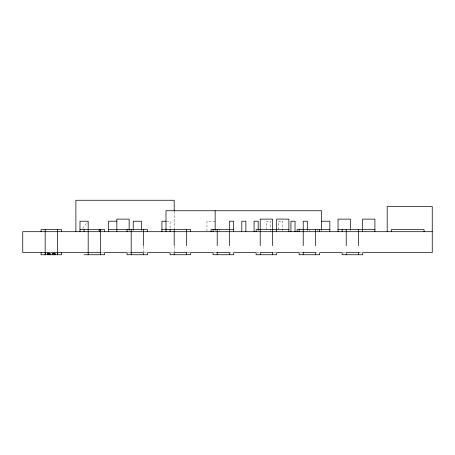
<?xml version="1.0" encoding="UTF-8"?>
<svg xmlns="http://www.w3.org/2000/svg" width="455" height="455" viewBox="0 0 455 455"><rect width="100%" height="100%" fill="white"/><g stroke="black" fill="none" stroke-linecap="round" stroke-linejoin="round"><path stroke-width="0.34" stroke-dasharray="2.27 1.71" d="M82.571 228.382L87.747 221.767M166.684 221.215L170.102 221.215L170.102 228.899M215.158 221.215L206.962 221.215L206.962 230.992M101.738 252.644L103.854 252.644M127.775 252.644L130.505 252.644M144.155 252.644L146.885 252.644M171.467 252.644L174.879 252.644M187.756 252.644L189.894 252.644M213.793 252.644L215.932 252.644M228.808 252.644L232.903 252.644M256.802 252.644L260.903 252.644M273.774 252.644L275.918 252.644M299.811 252.644L301.949 252.644M314.826 252.644L318.238 252.644M342.82 252.644L345.55 252.644M359.2 252.644L361.935 252.644M98.775 230.116L98.985 231.168M317.562 229.593L317.562 230.992M309.366 229.593L309.366 230.992M282.743 230.992L282.743 221.215L278.648 221.215L278.648 230.992M270.452 230.992L270.452 221.215L266.357 221.215L266.357 230.992M219.253 229.593L219.253 230.992M174.197 211.438L174.197 228.899M174.197 246.354L174.197 251.945M143.473 246.354L143.473 251.945"/><path stroke-width="0.68" d="M57.455 252.644L57.432 254.737L57.455 229.593M100.464 229.593L100.464 254.737M99.781 231.692L100.032 229.593L100.032 231.692M116.85 221.215L108.66 221.215L108.66 231.692M166.001 221.215L161.906 221.215L161.906 231.692M321.657 221.215L329.847 221.215L329.847 231.692M79.983 229.593L104.565 229.593L104.565 231.692M108.66 229.593L147.574 229.593L147.574 231.692M161.906 229.593L190.582 229.593L190.582 231.692M233.591 229.593L211.063 229.593L211.063 231.692M288.885 229.593L256.119 229.593L256.119 231.692M329.847 229.593L297.081 229.593L297.081 231.692M338.042 229.593L374.903 229.593M432.25 231.692L22.75 231.692L22.75 252.644L46.967 252.644M50.96 252.644L52.37 252.644L52.427 254.737M55.658 252.644L101.033 252.644M130.505 252.644L143.473 252.644L143.473 254.737M187.05 252.644L174.197 252.644L174.197 254.737M216.523 252.644L229.491 252.644L229.491 254.737M273.068 252.644L260.214 252.644L260.214 254.737M302.541 252.644L315.508 252.644L315.508 254.737M359.086 252.644L346.232 252.644L346.232 254.737M84.084 254.737L104.565 254.737L104.565 252.644L127.093 252.644L127.093 254.737L147.574 254.737L147.574 252.644L170.102 252.644L170.102 254.737L190.582 254.737L190.582 252.644L213.111 252.644L213.111 254.737L233.591 254.737L233.591 252.644L256.119 252.644L256.119 254.737L276.6 254.737L276.6 252.644L299.128 252.644L299.128 254.737L319.609 254.737L319.609 252.644L342.137 252.644L342.137 254.737L362.618 254.737L362.618 252.644L432.25 252.644L432.25 206.547L387.194 206.547L387.194 231.692M424.06 231.692L424.06 229.593L391.289 229.593L391.289 231.692M374.903 231.692L374.903 219.117L362.618 219.117L362.618 231.692M358.523 229.593L358.523 245.66M358.523 252.644L358.523 254.737M350.327 230.293L350.327 219.117L338.042 219.117L338.042 231.692M346.232 229.593L346.232 245.66M342.137 229.593L342.137 231.692M321.657 230.293L321.657 210.739L166.001 210.739L166.001 231.692M319.609 229.593L319.609 231.692M315.508 229.593L315.508 245.66M307.318 230.293L307.318 221.215L303.223 221.215L303.223 245.66M303.223 252.644L303.223 254.737M299.128 229.593L299.128 231.692M295.033 231.692L295.033 221.215L290.933 221.215L290.933 231.692M288.885 231.692L288.885 219.117L276.6 219.117L276.6 231.692M272.5 245.66L272.5 219.117L260.214 219.117L260.214 245.66M272.5 252.644L272.5 254.737M258.167 230.293L258.167 221.215L254.072 221.215L254.072 231.692M245.876 231.692L245.876 221.215L241.781 221.215L241.781 231.692M233.591 231.692L233.591 221.215L229.491 221.215L229.491 245.66M217.206 229.593L217.206 245.66M217.206 252.644L217.206 254.737M215.158 210.739L215.158 230.293M213.111 229.593L213.111 231.692M186.482 229.593L186.482 245.66M186.482 252.644L186.482 254.737M174.197 210.739L174.197 200.263L75.888 200.263L75.888 231.692M174.197 229.593L174.197 245.66M170.102 229.593L170.102 231.692M143.473 229.593L143.473 245.66M141.425 230.293L141.425 221.215L133.235 221.215L133.235 230.293M131.188 229.593L131.188 254.737M129.14 230.293L129.14 219.117L116.85 219.117L116.85 231.692M127.093 229.593L127.093 231.692M88.179 254.737L88.179 221.215L79.983 221.215L79.983 231.692M84.084 229.593L84.084 231.692M61.55 231.692L61.55 229.593L41.069 229.593L41.069 231.692M61.55 252.644L61.55 254.737L41.069 254.737L41.069 252.644M55.186 252.644L55.186 254.737M54.674 252.644L54.674 254.737M54.134 252.644L54.134 254.737M53.576 252.644L53.576 254.737M53.002 252.644L53.002 254.737M50.192 252.644L50.192 254.737M49.623 252.644L49.623 254.737M49.049 252.644L49.049 254.737M48.492 252.644L48.492 254.737M47.951 252.644L47.951 254.737M47.439 252.644L47.439 254.737M45.597 252.644L45.597 254.737M45.17 229.593L45.17 254.737"/></g></svg>
